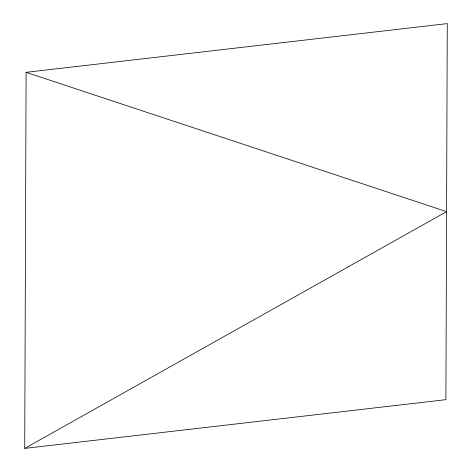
<?xml version="1.0" encoding="UTF-8"?>
<svg xmlns="http://www.w3.org/2000/svg" width="472" height="472" viewBox="0 0 472 472"><rect width="100%" height="100%" fill="white"/><g stroke="black" fill="none" stroke-linecap="round" stroke-linejoin="round"><path stroke-width="0.71" d="M24.727 448.4L26.096 72.328L447.273 23.6L445.904 399.672L24.727 448.4L446.589 211.633L26.096 72.328"/></g></svg>
